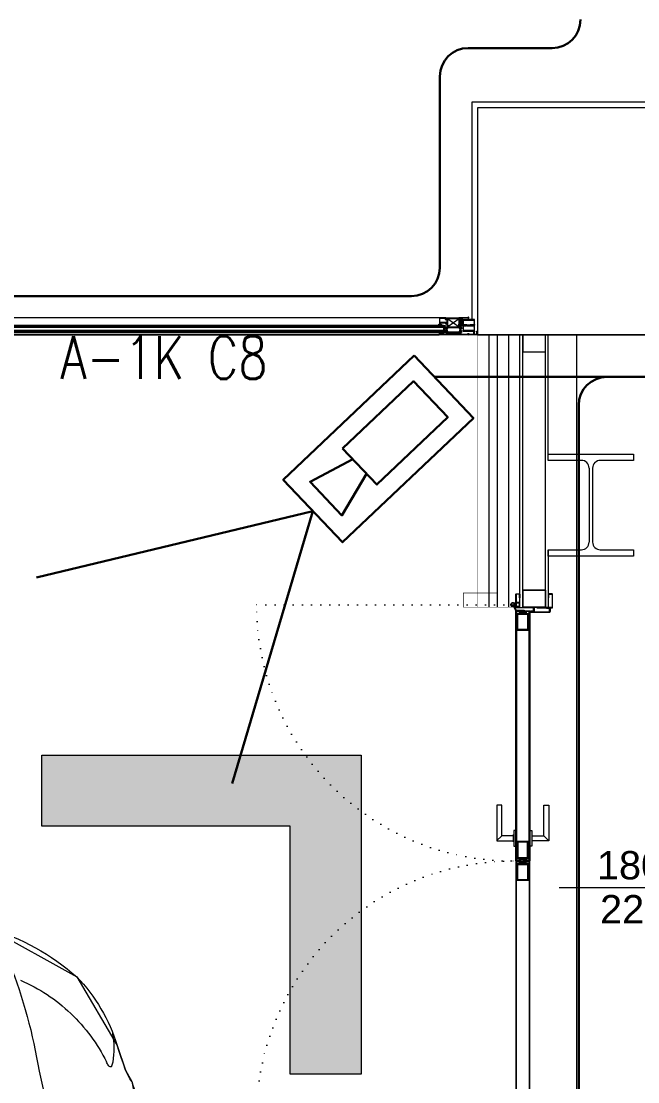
# Model space of a CAD drawing. Extents: x -2050 to 29725, y -1777 to 6820.
# Drawn here: x 21656.7 to 21874, y 2101.7 to 2475.5 of the extents above; entities that cross this region are included whole.
import ezdxf
from ezdxf.enums import TextEntityAlignment as Align
from ezdxf.xclip import XClip

# ---------------------------------------------------------------- set-up
doc = ezdxf.new("R2010")
doc.units = 0
doc.header["$LTSCALE"] = 25
doc.header["$MEASUREMENT"] = 0
doc.header["$XCLIPFRAME"] = 0
doc.linetypes.add('DOT2', pattern=[0.125, 0, -0.125])
doc.linetypes.add('HIDDEN', pattern=[0.375, 0.25, -0.125])
doc.layers.get('0').update_dxf_attribs({"color": 9, "lineweight": 9})
for name, color, linetype, lineweight in [('01', 9, 'Continuous', 9), ('04', 9, 'Continuous', 9), ('06B', 9, 'Continuous', 9), ('06C', 9, 'Continuous', 9), ('06D', 9, 'Continuous', 9), ('09', 9, 'Continuous', 9), ('10', 9, 'Continuous', 9), ('11', 9, 'Continuous', 9), ('14', 9, 'Continuous', 9), ('15', 9, 'Continuous', 9), ('20', 9, 'DOT2', 9), ('22', 8, 'Continuous', 9), ('33', 9, 'BATTING', 9), ('40B', 9, 'Continuous', 9), ('DATA TAVAN', 160, 'Continuous', 30), ('E-DAHİLİ KAMERA', 7, 'Continuous', 30), ('E-HARİCİ KAMERA', 7, 'Continuous', 30), ('E-YAZI', 7, 'Continuous', 30), ('INCE', 9, 'Continuous', 9)]:
    doc.layers.add(name, color=color, linetype=linetype, lineweight=lineweight)
doc.styles.add('Arial', font='arial.ttf', dxfattribs={"height": 2.5})
doc.styles.add('E-YAZI', font='txttw.shx')
doc.linetypes.add('BATTING', pattern='A,0.0001,-0.1,[134,ltypeshp.shx,S=0.1,R=0,X=-0.1,Y=0],-0.2,[134,ltypeshp.shx,S=0.1,R=180,X=0.1,Y=0],-0.1', length=0.4001)
pattern_1 = [(45, (-385.5235, -15.094166), (-0.0176776695, 0.0530330086), [0, -0.05])]

# ---------------------------------------------------------------- blocks, each defined once
blk = doc.blocks.new('p-floor mark_01')
h = blk.add_hatch(color=0)
h.dxf.hatch_style = 1
h.paths.add_polyline_path([(587.5, 500), (587.5, 587.5), (500, 587.5), (500, 612.5), (612.5, 612.5), (612.5, 500)])
at = {"color": 0}
blk.add_lwpolyline([(587.5, 500), (587.5, 587.5), (500, 587.5), (500, 612.5), (612.5, 612.5), (612.5, 500), (587.5, 500)], close=True, dxfattribs=at)
blk = doc.blocks.new('Group-321-1')
at = {"lineweight": 0}
blk.add_lwpolyline([(384782.4453, 69367.3332), (384782.7991, 69367.344), (384783.0363, 69367.4941), (384783.1021, 69367.5581), (384783.1403, 69367.5843), (384783.2058, 69367.6663)], dxfattribs=at)
for centre, radius, start, end in [((384777.1322, 69372.6032), 7.5187, 319.30457, 325.96916), ((384781.3493, 69368.793), 1.8423, 311.3278, 323.6363), ((384782.901, 69367.8424), 0.3521, 312.8289, 329.9815), ((384782.6682, 69368.0497), 0.6058, 266.1764, 306.5902), ((384782.7811, 69367.6377), 0.2809, 321.7491, 342.6581), ((384783.0862, 69367.4874), 0.0949, 118.2722, 126.8391), ((384795.1854, 69355.0563), 17.3868, 134.02483, 134.32996), ((384783.0473, 69367.5626), 0.0102, 71.2598, 124.0185), ((384783.0109, 69367.569), 0.0411, 338.6796, 359.2249), ((384783.048, 69367.5692), 0.00398, 351.8705, 50.8649), ((384783.2896, 69367.3257), 0.2986, 119.996, 129.0494), ((384782.5995, 69367.9217), 0.6112, 289.0571, 315.6122), ((384782.5977, 69368.1411), 0.8221, 259.3169, 284.18)]:
    blk.add_arc(centre, radius, start, end, dxfattribs=at)
blk = doc.blocks.new('p-audi_arac')
at = {"layer": '04', "xscale": 100, "yscale": 100, "zscale": 100, "rotation": 117.1763778173342}
blk.add_blockref('Group-321-1', (23745751.03, -31061967.79), dxfattribs=at)
blk = doc.blocks.new('p-audi_floor marks')
at = {"layer": '04'}
ref = blk.add_blockref('p-audi_arac', (2642.39, 392.79), dxfattribs=dict(at, xscale=-1, rotation=270))
XClip(ref).set_block_clipping_path([(442.9100702573, 108.1334019491), (425.8714363277, 108.1334019491), (407.224189628, 97.4785099758), (396.2257734519, 99.0232765292), (399.1457710822, 107.4703166514), (75.4453729086, 107.4703166514), (75.4453729086, 292.3853972147), (398.3798216949, 292.3853972147), (398.3798216949, 303.6964038125), (416.5061172131, 303.6964038125), (416.5061172131, 292.0856582628), (620.4144020041, 292.0856582628), (620.4144020041, 90.4969449982)])
at = {"layer": '06D', "color": 253}
blk.add_blockref('p-floor mark_01', (2400, 426.81), dxfattribs=at)
blk = doc.blocks.new('0_doorno')
blk.add_lwpolyline([(4.5, 0), (12.5, 0)])
blk.add_ellipse((-0.891, 0), major_axis=(-5.391, 0), ratio=0.666667)
at = {"style": 'Arial'}
blk.add_attdef('YUKSEKLIK', text='', height=2, dxfattribs=at).set_placement((5, 12.3), align=Align.TOP_LEFT)
blk.add_attdef('KAPINO', text='', height=2, dxfattribs=at).set_placement((0, 0), align=Align.MIDDLE)
blk.add_attdef('GENISLIK', text='', height=2, dxfattribs=at).set_placement((5, -3.789), align=Align.BOTTOM_LEFT)
blk = doc.blocks.new('KAPI KODLARI ÇATI KATI')
at = {"layer": '22'}
ref = blk.add_blockref('0_doorno', (21908.8, 2170), dxfattribs=dict(at, xscale=-5, yscale=5, zscale=5))
ref.add_attrib('KAPINO', 'K-DE-02', dxfattribs={"layer": '0', "height": 10, "style": 'Arial'}).set_placement((21914.12, 2170), align=Align.MIDDLE)
ref.add_attrib('GENISLIK', '180', dxfattribs={"layer": '0', "height": 10, "style": 'Arial'}).set_placement((21859.64, 2170), align=Align.BOTTOM_LEFT)
ref.add_attrib('YUKSEKLIK', '220', dxfattribs={"layer": '0', "height": 10, "style": 'Arial'}).set_placement((21860.75, 2167.5), align=Align.TOP_LEFT)
blk = doc.blocks.new('p-kolon_80x80')
blk.add_lwpolyline([(-40, -40), (40, -40), (40, 40), (-40, 40)], close=True)
blk = doc.blocks.new('p-civi')
at = {"layer": 'INCE', "linetype": 'HIDDEN'}
for p, q in [((0.06, 0.6), (0, 0.52)), ((13.11, 0.52), (0, 0.52)), ((0, 0.52), (0, -0.52)), ((0.06, 0.6), (12.97, 0.6)), ((0.06, 0.6), (0.06, -0.6)), ((12.97, 0.6), (13.11, 0.52)), ((13.11, -0.52), (0, -0.52)), ((0.06, -0.6), (0, -0.52)), ((12.97, -0.6), (0.06, -0.6)), ((12.97, -0.6), (13.11, -0.52))]:
    blk.add_line(p, q, dxfattribs=at)
at = {"layer": 'INCE'}
for p, q in [((0.06, -0.38), (0.19, 0.6)), ((0.23, -0.6), (0.39, 0.6)), ((0.43, -0.6), (0.59, 0.6)), ((0.64, -0.6), (0.8, 0.6)), ((0.84, -0.6), (1, 0.6)), ((1.04, -0.6), (1.2, 0.6)), ((1.24, -0.6), (1.4, 0.6)), ((1.44, -0.6), (1.6, 0.6)), ((1.64, -0.6), (1.8, 0.6)), ((1.85, -0.6), (2.01, 0.6)), ((2.05, -0.6), (2.21, 0.6)), ((2.25, -0.6), (2.41, 0.6)), ((2.45, -0.6), (2.61, 0.6)), ((2.65, -0.6), (2.81, 0.6)), ((2.88, -0.6), (3.04, 0.6)), ((3.08, -0.6), (3.24, 0.6)), ((3.29, -0.6), (3.45, 0.6)), ((3.49, -0.6), (3.65, 0.6)), ((3.69, -0.6), (3.85, 0.6)), ((3.89, -0.6), (4.05, 0.6)), ((4.09, -0.6), (4.25, 0.6)), ((4.3, -0.6), (4.46, 0.6)), ((4.5, -0.6), (4.66, 0.6)), ((4.7, -0.6), (4.86, 0.6)), ((4.93, -0.6), (5.09, 0.6)), ((5.13, -0.6), (5.29, 0.6)), ((5.3, -0.6), (5.46, 0.6)), ((5.51, -0.6), (5.67, 0.6)), ((5.71, -0.6), (5.87, 0.6)), ((5.91, -0.6), (6.07, 0.6)), ((6.11, -0.6), (6.27, 0.6)), ((6.31, -0.6), (6.47, 0.6)), ((6.51, -0.6), (6.68, 0.6)), ((6.72, -0.6), (6.88, 0.6)), ((6.92, -0.6), (7.08, 0.6)), ((7.12, -0.6), (7.28, 0.6)), ((7.32, -0.6), (7.48, 0.6)), ((7.52, -0.6), (7.68, 0.6)), ((7.76, -0.6), (7.92, 0.6)), ((7.96, -0.6), (8.12, 0.6)), ((8.16, -0.6), (8.32, 0.6)), ((8.39, -0.6), (8.55, 0.6)), ((8.59, -0.6), (8.75, 0.6)), ((8.79, -0.6), (8.95, 0.6)), ((8.99, -0.6), (9.15, 0.6)), ((9.19, -0.6), (9.35, 0.6)), ((9.39, -0.6), (9.55, 0.6)), ((9.59, -0.6), (9.75, 0.6)), ((9.79, -0.6), (9.95, 0.6)), ((9.99, -0.6), (10.15, 0.6)), ((10.2, -0.6), (10.36, 0.6)), ((10.4, -0.6), (10.56, 0.6)), ((10.6, -0.6), (10.76, 0.6)), ((10.8, -0.6), (10.96, 0.6)), ((11, -0.6), (11.16, 0.6)), ((11.2, -0.6), (11.36, 0.6)), ((11.4, -0.6), (11.56, 0.6)), ((11.63, -0.6), (11.79, 0.6)), ((11.83, -0.6), (11.99, 0.6)), ((12.01, -0.6), (12.17, 0.6)), ((12.21, -0.6), (12.37, 0.6)), ((12.41, -0.6), (12.57, 0.6)), ((12.61, -0.6), (12.77, 0.6)), ((12.81, -0.6), (12.97, 0.6)), ((12.97, 0.6), (13.11, 0.52)), ((13.11, 0.52), (12.97, 0.6)), ((13.11, 0.52), (13.21, 0.52)), ((13.62, 0.89), (13.21, 0.52)), ((13.21, -0.52), (13.21, 0.52)), ((13.62, 0.88), (13.62, -0.89)), ((13.62, 0.88), (13.62, 0.88)), ((13.7, 0.64), (13.7, -0.79)), ((13.11, -0.52), (13.21, -0.52)), ((13.62, -0.89), (13.21, -0.52)), ((13.62, -0.89), (13.68, -0.89))]:
    blk.add_line(p, q, dxfattribs=at)
blk = doc.blocks.new('*X91')
for p, q in [((1, 6.3), (1.3, 6.6)), ((3.8, 3.3), (1.2, 5.9)), ((1.6, 5.1), (2.3, 5.9)), ((2.2, 4), (3.3, 5)), ((2.9, 2.9), (4.9, 4.9)), ((3.7, 1.9), (3.8, 2)), ((5.3, 3.5), (3.9, 4.9)), ((4.8, 5.8), (4.1, 6.6)), ((4.2, 5.9), (4.8, 6.6)), ((5.3, 3.5), (6.7, 4.9)), ((5.7, 5.7), (6.5, 6.5)), ((8.4, 2.2), (5.7, 4.9)), ((6.8, 5.6), (5.9, 6.5)), ((7.8, 1), (6.5, 2.3)), ((6.7, 1.4), (10.4, 5.1)), ((6.8, 3.3), (8.4, 4.9)), ((7.2, 0.1), (7.8, 0.7)), ((7.3, 5.5), (8.2, 6.4)), ((9.5, 2.9), (7.5, 4.9)), ((8.8, 5.3), (7.7, 6.4)), ((8.8, 5.3), (9.6, 6)), ((11.4, 2.8), (9.1, 5.1)), ((10.1, 3), (12, 4.9)), ((14.1, 1.8), (11, 4.9)), ((11.8, 5.9), (11.1, 6.6)), ((11.3, 6), (11.9, 6.6)), ((11.5, 2.7), (13.7, 4.9)), ((12.4, 1.8), (13.8, 3.2)), ((13.6, 0.6), (12.6, 1.6)), ((12.8, 5.8), (13.6, 6.5)), ((14.2, 3.5), (12.8, 4.9)), ((12.8, 0.5), (14, 1.6)), ((13.8, 5.7), (12.9, 6.6)), ((14.1, 3.5), (16.5, 5.9)), ((14.4, 5.6), (15.3, 6.5)), ((15.8, 3.6), (14.5, 4.9)), ((16.7, 4.5), (14.7, 6.5)), ((16.1, 3.7), (16.6, 4.2))]:
    blk.add_line(p, q)
blk = doc.blocks.new('*X90')
for p, q in [((0.6, 14.7), (1.1, 15.2)), ((4.5, 11.4), (0.8, 15.2)), ((1.3, 0.4), (0.9, 0.9)), ((1, 13.3), (2.1, 14.5)), ((3.3, 10.8), (1, 13.1)), ((1, 1), (3.1, 3.1)), ((1.1, 8.1), (1.6, 8.6)), ((1.3, 11.9), (3.2, 13.8)), ((2, 1.5), (1.5, 2.1)), ((1.6, 10.4), (4.2, 13)), ((4.5, 7.9), (1.6, 10.8)), ((1.9, 8.9), (3.3, 10.4)), ((1.9, 7.2), (3.6, 8.9)), ((4.5, 6.1), (1.9, 8.7)), ((2.7, 2.6), (2, 3.3)), ((4, 4.8), (2.5, 6.4)), ((2.5, 4.3), (4.6, 6.3)), ((2.6, 6.1), (4.4, 8)), ((3.4, 3.6), (2.6, 4.5)), ((4.3, 11.4), (5.2, 12.2))]:
    blk.add_line(p, q)
blk = doc.blocks.new('p-dograma izo1')
at = {"layer": '10'}
for p, q in [((-69.9, -3.3), (-29.9, -3.3)), ((-29.9, -3.3), (-69.9, -32.1)), ((-69.9, -3.3), (-29.9, -32.1)), ((-69.9, -32.1), (-69.9, -3.3)), ((-29.9, -32.1), (-69.9, -32.1)), ((-24.9, -27), (-31.8, -27)), ((-29.9, -32.1), (-29.9, -3.3)), ((-26.9, -24.5), (-28.9, -24.5)), ((-26.9, -29.5), (-28.9, -29.5)), ((-26.9, -22.5), (-26.9, -31.5))]:
    blk.add_line(p, q, dxfattribs=at)
at = {"layer": '10', "linetype": 'ByBlock'}
blk.add_line((-28.9, -2.1), (-28.9, -30), dxfattribs=at)
at = {"layer": '10'}
blk.add_lwpolyline([(-72.9, -30), (-72.9, -33.1), (-77.9, -33.1), (-77.9, -36.6), (-77.6, -37.1), (-78.7, -38.2, 0.198912), (-78.8, -38.4), (-78.8, -38.9, 0.414214), (-78.6, -39.1), (-77.3, -39.1, 0.198912), (-77.1, -39), (-76.4, -38.3), (-76, -38.3, 0.198912), (-75.8, -38.2), (-75.4, -37.8), (-75.4, -37.6), (-76.4, -36.6), (-76.4, -35.6), (-76.4, -35.6, -1), (-76.4, -35.1), (-70.6, -35.1), (-72.1, -37.6), (-72.1, -37.8), (-71.9, -38.2, 0.267949), (-71.7, -38.3), (-71.2, -38.3), (-71, -38.2), (-67.9, -35.1), (-31.9, -35.1), (-28.7, -38.2), (-28.6, -38.3), (-28.1, -38.3, 0.267949), (-27.9, -38.2), (-27.7, -37.8), (-27.7, -37.6), (-29.1, -35.1), (-23.3, -35.1, -1), (-23.3, -35.6), (-23.4, -35.6), (-23.4, -36.6), (-24.4, -37.6), (-24.4, -37.8), (-23.9, -38.2, 0.198912), (-23.8, -38.3), (-23.4, -38.3), (-22.6, -39, 0.198912), (-22.5, -39.1), (-21.2, -39.1, 0.414214), (-21, -38.9), (-21, -38.4, 0.198912), (-21, -38.2), (-22.2, -37.1), (-21.9, -36.6), (-21.9, -33.1), (-26.9, -33.1), (-26.9, -22.1), (-21.9, -22.1), (-21.9, -18.8), (-23.9, -18.1), (-23.8, -18.1), (-23.9, -18.1), (-23.9, -20.1), (-26.9, -20.1), (-26.9, -2.1), (-23.9, -2.1), (-23.9, -4.1), (-21.9, -3.4), (-21.9, -0.1), (-77.9, -0.1), (-77.9, -3.4), (-75.9, -4.1), (-75.9, -2.1), (-72.9, -2.1), (-72.9, -20.1), (-75.9, -20.1), (-75.9, -18.1), (-77.9, -18.8), (-77.9, -22.1), (-72.9, -22.1), (-72.9, -24)], format="xyb", dxfattribs=at)
for points in [[(-70.9, -24.6), (-70.9, -2.1), (-53.4, -2.1), (-28.9, -2.1)], [(-28.9, -30), (-28.9, -33.1), (-70.9, -33.1), (-70.9, -29.5)]]:
    blk.add_lwpolyline(points, dxfattribs=at)
blk.add_lwpolyline([(-26.9, -16.9, -0.414214), (-26.4, -16.4), (-1.4, -16.4), (-1.4, -1.5), (-19.9, -1.5), (-19.9, -5.7), (-26.1, -5.7, -0.414214), (-26.6, -5.2), (-26.6, -4.7), (-24.6, -3.3), (-24.1, -4.2), (-21.4, -4.2), (-21.4, -1.6), (-21.9, -1.6), (-21.9, -0.1), (0.1, -0.1), (0.1, -24.6), (-1.4, -24.6), (-1.4, -18), (-24.1, -18), (-24.1, -19), (-26.9, -17.2)], format="xyb", close=True, dxfattribs=at)
blk = doc.blocks.new('p-izo kapı kenar profili')
at = {"layer": '06D'}
h = blk.add_hatch(dxfattribs=at)
h.set_pattern_fill('DOTS', color=256, scale=0.8, angle=45, style=0)
h.set_pattern_definition(pattern_1)
h.paths.add_polyline_path([(0.26, -4.83), (0.16, -5), (0.66, -5), (0.56, -4.83), (0.56, -4.25), (0.56, -3.67), (0.66, -3.5), (0.16, -3.5), (0.26, -3.67), (0.26, -4.25)])
h = blk.add_hatch(dxfattribs=at)
h.set_pattern_fill('DOTS', color=256, scale=0.8, angle=45, style=0)
h.set_pattern_definition(pattern_1)
h.paths.add_polyline_path([(5.03, -4.25), (5.03, -4.83), (4.93, -5), (5.43, -5), (5.33, -4.83), (5.33, -4.25), (5.33, -3.67), (5.43, -3.5), (4.93, -3.5), (5.03, -3.67)])
at = {"layer": '09'}
h = blk.add_hatch(dxfattribs=at)
h.set_pattern_fill('ANSI31', color=256, scale=0.75, style=0)
h.set_pattern_definition([(45, (-0.12092, -6), (-0.0662913, 0.0662913), [])])
h.paths.add_polyline_path([(7.79, -6), (7.79, -5.61), (7.78, -5.61), (7.77, -5.6), (7.77, -5.45), (7.55, -5.45, 0.414214), (7.49, -5.51), (7.49, -5.57), (7.64, -5.57), (7.64, -5.82), (6.64, -5.82), (6.64, -5.57), (6.79, -5.57), (6.79, -5.51, 0.414214), (6.73, -5.45), (6.49, -5.45), (6.49, -5.8), (5.29, -5.8), (5.29, -5.2), (5.59, -5.2), (5.59, -4.85), (5.56, -4.8), (5.67, -4.69, 0.198912), (5.68, -4.67), (5.68, -4.62, 0.414214), (5.66, -4.6), (5.53, -4.6, 0.198912), (5.51, -4.61), (5.44, -4.68), (5.4, -4.68, 0.198912), (5.38, -4.69), (5.34, -4.73), (5.34, -4.75), (5.44, -4.85), (5.44, -4.95), (5.44, -4.95, -1), (5.44, -5), (4.85, -5), (5, -4.75), (5, -4.73), (4.98, -4.69, 0.267949), (4.96, -4.68), (4.91, -4.68), (4.89, -4.69), (4.58, -5), (2.81, -5), (0.98, -5), (0.66, -4.69), (0.65, -4.68), (0.6, -4.68, 0.267949), (0.58, -4.69), (0.56, -4.72), (0.56, -4.76), (0.7, -5), (0.11, -5, -1), (0.11, -4.95), (0.12, -4.95), (0.12, -4.85), (0.22, -4.75), (0.22, -4.73), (0.17, -4.69, 0.198912), (0.16, -4.68), (0.12, -4.68), (0.04, -4.61, 0.198912), (0.03, -4.6), (-0.1, -4.6, 0.414214), (-0.12, -4.62), (-0.12, -4.67, 0.198912), (-0.12, -4.69), (0, -4.8), (-0.03, -4.85), (-0.03, -5.2), (0.29, -5.2), (0.29, -5.8), (0, -5.8), (0, -6), (2.42, -6), (2.81, -6)], flags=17)
h.paths.add_polyline_path([(7.79, -6), (7.79, -5.45), (7.55, -5.45, 0.414214), (7.49, -5.51), (7.49, -5.57), (7.64, -5.57), (7.64, -5.82), (6.64, -5.82), (6.64, -5.57), (6.79, -5.57), (6.79, -5.51, 0.414214), (6.73, -5.45), (6.49, -5.45), (6.49, -5.8), (5.29, -5.8), (5.29, -5.2), (5.59, -5.2), (5.59, -4.85), (5.56, -4.8), (5.67, -4.69, 0.198912), (5.68, -4.67), (5.68, -4.62, 0.414214), (5.66, -4.6), (5.53, -4.6, 0.198912), (5.51, -4.61), (5.44, -4.68), (5.4, -4.68, 0.198912), (5.38, -4.69), (5.34, -4.73), (5.34, -4.75), (5.44, -4.85), (5.44, -4.95), (5.44, -4.95, -1), (5.44, -5), (4.85, -5), (5, -4.75), (5, -4.73), (4.98, -4.69, 0.267949), (4.96, -4.68), (4.91, -4.68), (4.89, -4.69), (4.58, -5), (2.81, -5), (0.98, -5), (0.66, -4.69), (0.65, -4.68), (0.6, -4.68, 0.267949), (0.58, -4.69), (0.56, -4.73), (0.56, -4.75), (0.7, -5), (0.11, -5, -1), (0.11, -4.95), (0.12, -4.95), (0.12, -4.85), (0.22, -4.75), (0.22, -4.73), (0.17, -4.69, 0.198912), (0.16, -4.68), (0.12, -4.68), (0.04, -4.61, 0.198912), (0.03, -4.6), (-0.1, -4.6, 0.414214), (-0.12, -4.62), (-0.12, -4.67, 0.198912), (-0.12, -4.69), (0, -4.8), (-0.03, -4.85), (-0.03, -5.2), (0.29, -5.2), (0.29, -5.8), (0, -5.8), (0, -6), (2.42, -6), (2.81, -6)], flags=17)
at = {"layer": '06D'}
for p, q in [((0.16, -3.5), (0.26, -3.67)), ((0.66, -3.5), (0.16, -3.5)), ((0.26, -4.25), (0.26, -3.67)), ((0.66, -3.5), (0.56, -3.67)), ((0.56, -3.67), (0.56, -4.25)), ((4.93, -3.5), (5.03, -3.67)), ((5.43, -3.5), (4.93, -3.5)), ((5.03, -4.25), (5.03, -3.67)), ((5.43, -3.5), (5.33, -3.67)), ((5.33, -3.67), (5.33, -4.25)), ((0.16, -5), (0.26, -4.83)), ((0.66, -5), (0.16, -5)), ((0.26, -4.25), (0.26, -4.83)), ((0.56, -4.83), (0.56, -4.25)), ((0.66, -5), (0.56, -4.83)), ((4.93, -5), (5.03, -4.83)), ((5.43, -5), (4.93, -5)), ((5.03, -4.25), (5.03, -4.83)), ((5.33, -4.83), (5.33, -4.25)), ((5.43, -5), (5.33, -4.83)), ((6.63, -5.25), (6.61, -5.27)), ((6.61, -5.27), (6.61, -5.29)), ((6.61, -5.29), (6.62, -5.31)), ((6.62, -5.31), (6.64, -5.31)), ((7.01, -5.21), (6.63, -5.25)), ((6.64, -5.31), (7.1, -5.31)), ((6.79, -5.45), (6.64, -5.45)), ((6.79, -5.57), (6.74, -5.57)), ((6.74, -5.57), (6.84, -5.8)), ((6.79, -5.57), (6.79, -5.45)), ((6.84, -5.8), (6.86, -5.81)), ((6.86, -5.81), (6.87, -5.81)), ((6.87, -5.81), (6.89, -5.79)), ((7.05, -5.2), (7.01, -5.21)), ((7.1, -5.31), (7.12, -5.3)), ((7.12, -5.3), (7.13, -5.29)), ((7.13, -5.29), (7.15, -5.27)), ((7.15, -5.27), (7.16, -5.25)), ((7.16, -5.25), (7.17, -5.22)), ((7.17, -5.22), (7.19, -5.21)), ((7.19, -5.21), (7.22, -5.19)), ((7.27, -5.28), (7.26, -5.3)), ((7.26, -5.3), (7.27, -5.31)), ((7.3, -5.26), (7.27, -5.28)), ((7.27, -5.31), (7.83, -5.31)), ((7.7, -5.22), (7.3, -5.26)), ((7.41, -5.8), (7.39, -5.79)), ((7.43, -5.81), (7.41, -5.8)), ((7.45, -5.8), (7.43, -5.81)), ((7.52, -5.57), (7.45, -5.8)), ((7.47, -5.57), (7.47, -5.45)), ((7.47, -5.45), (7.77, -5.45)), ((7.47, -5.57), (7.52, -5.57)), ((7.74, -5.21), (7.7, -5.22)), ((7.77, -5.2), (7.74, -5.21)), ((7.77, -5.45), (7.77, -5.6)), ((7.77, -5.6), (7.78, -5.61)), ((7.78, -5.61), (7.8, -5.61)), ((7.8, -5.61), (7.82, -5.59)), ((7.82, -5.59), (8.08, -5.16)), ((7.83, -5.31), (8, -5.16))]:
    blk.add_line(p, q, dxfattribs=at)
blk.add_lwpolyline([(7.46, -2.33), (7.36, -2.31), (7.2, -2.35), (7.04, -2.43), (6.71, -2.65), (6.67, -2.69), (6.69, -2.71), (6.71, -2.71), (7.12, -2.52), (7.22, -2.51), (7.34, -2.54), (7.39, -2.59), (7.44, -2.62), (7.48, -2.67), (7.52, -2.7), (7.57, -2.72), (7.59, -2.7), (7.57, -2.67), (7.54, -2.64), (7.53, -2.61), (7.54, -2.59), (7.65, -2.61), (7.79, -2.63), (7.93, -2.67), (8.09, -2.7), (8.14, -2.72), (8.17, -2.72), (8.19, -2.7), (8.19, -2.67), (8.17, -2.63), (7.87, -2.23), (7.81, -2.23), (7.81, -2.45), (7.59, -2.45), (7.49, -2.36), (7.48, -2.35)], close=True, dxfattribs=at)
for centre, radius, start, end in [((6.64, -5.3), 0.15, 90, 270), ((7.14, -5.75), 0.253, 351.4886, 188.5114)]:
    blk.add_arc(centre, radius, start, end, dxfattribs=at)
at = {"layer": '09'}
for points in [[(0.5, -2.4), (0.7, -2.45)], [(0.7, -2.94), (0.5, -2.99)]]:
    blk.add_lwpolyline(points, dxfattribs=at)
at = {"layer": '10'}
for p, q in [((5.73, -5.14), (6.23, -2.74)), ((5.73, -2.74), (6.23, -5.14)), ((5.73, -5.14), (5.73, -2.74)), ((6.23, -2.74), (5.73, -2.74)), ((6.23, -5.14), (6.23, -2.74)), ((6.23, -5.14), (5.73, -5.14))]:
    blk.add_line(p, q, dxfattribs=at)
for points in [[(0.92, 0.12), (0.92, 0), (0.92, 0.12), (-2.2, 0.12), (-2.2, 0), (-0.2, 0), (-0.2, -2.38), (-0.08, -2.38), (-0.08, 0), (0.92, 0)], [(2.44, -5.2), (0.51, -5.2), (0.51, -5.8), (2.44, -5.8), (2.83, -5.8), (5.11, -5.8), (5.11, -5.2), (2.83, -5.2)]]:
    blk.add_lwpolyline(points, close=True, dxfattribs=at)
blk.add_lwpolyline([(-5.35, -4.67), (-5.59, -4.67), (-5.59, -6), (-0.2, -6), (2.44, -6), (2.83, -6), (7.81, -6), (7.81, -5.45), (7.57, -5.45, 0.414214), (7.51, -5.51), (7.51, -5.57), (7.66, -5.57), (7.66, -5.82), (6.66, -5.82), (6.66, -5.57), (6.81, -5.57), (6.81, -5.51, 0.414214), (6.75, -5.45), (6.51, -5.45), (6.51, -5.8), (5.31, -5.8), (5.31, -5.2), (5.61, -5.2), (5.61, -4.85), (5.58, -4.8), (5.69, -4.69, 0.198912), (5.7, -4.67), (5.7, -4.62, 0.414214), (5.68, -4.6), (5.55, -4.6, 0.198912), (5.53, -4.61), (5.46, -4.68), (5.42, -4.68, 0.198912), (5.4, -4.69), (5.36, -4.73), (5.36, -4.75), (5.46, -4.85), (5.46, -4.95), (5.47, -4.95, -1), (5.47, -5), (4.88, -5), (5.02, -4.75), (5.02, -4.73), (5, -4.69, 0.267949), (4.98, -4.68), (4.93, -4.68), (4.91, -4.69), (4.6, -5), (2.83, -5), (1, -5), (0.69, -4.69), (0.67, -4.68), (0.62, -4.68, 0.267949), (0.6, -4.69), (0.58, -4.73), (0.58, -4.75), (0.73, -5), (0.14, -5, -1), (0.14, -4.95), (0.14, -4.95), (0.14, -4.85), (0.24, -4.75), (0.24, -4.73), (0.2, -4.69, 0.198912), (0.18, -4.68), (0.14, -4.68), (0.07, -4.61, 0.198912), (0.05, -4.6), (-0.08, -4.6, 0.414214), (-0.1, -4.62), (-0.1, -4.67, 0.198912), (-0.09, -4.69), (0.02, -4.8), (-0.01, -4.85), (-0.01, -5.2), (0.31, -5.2), (0.31, -5.8), (-0.2, -5.8), (-4.29, -5.8), (-4.29, -4.67), (-4.53, -4.67, 0.414214), (-4.59, -4.73), (-4.59, -4.79), (-4.44, -4.79), (-4.44, -5.82), (-5.44, -5.82), (-5.44, -4.79), (-5.29, -4.79), (-5.29, -4.73)], format="xyb", close=True, dxfattribs=at)
at = {"layer": '06D', "extrusion": (0, 0, -1), "xscale": 0.1, "yscale": 0.1, "zscale": -0.1, "rotation": 90}
blk.add_blockref('*X90', (-6.67, -2.78), dxfattribs=at)
at = {"layer": '06D', "extrusion": (0, 0, -1), "xscale": 0.1, "yscale": 0.1, "zscale": -0.1}
blk.add_blockref('*X91', (-8.17, -5.8), dxfattribs=at)
at = {"layer": '09', "xscale": 0.1, "yscale": 0.1, "zscale": 0.1}
blk.add_blockref('p-dograma izo1', (7.79, 0.01), dxfattribs=at)
blk = doc.blocks.new('p-ısı yalıtımlı doğrama')
at = {"layer": '10'}
h = blk.add_hatch(dxfattribs=at)
h.set_pattern_fill('ANSI32', color=256, scale=1.5, angle=189, style=0)
h.set_pattern_definition([(126, (0.8328, 3.20004), (0.45507, 0.33063), []), (126, (0.5709, 3.2415), (0.45507, 0.33063), [])])
h.paths.add_polyline_path([(1.98, 2.05), (5.68, 2.05), (5.68, -1.65), (1.98, -1.65)], flags=16)
h.paths.add_polyline_path([(1.83, 2.2), (1.83, -1.8), (5.83, -1.8), (5.83, 2.2)])
at = {"layer": 'INCE'}
h = blk.add_hatch(dxfattribs=at)
h.set_pattern_fill('ANSI37', color=256, scale=0.64, angle=189, style=0)
h.set_pattern_definition([(54, (727.92843, -232.15538), (-0.0647213595, 0.04702282), []), (144, (727.92843, -232.15538), (-0.04702282, -0.0647213595), [])])
edge = h.paths.add_edge_path()
edge.add_line((3.83, 3.13), (3.83, 3.68))
edge.add_arc((4.08, 3.72), 0.246, 189.0242, 309.6487)
edge.add_line((4.23, 3.53), (4.23, 3.13))
edge.add_line((4.23, 3.13), (3.83, 3.13))
h = blk.add_hatch(dxfattribs=at)
h.set_pattern_fill('ANSI37', color=256, scale=0.64, angle=189, style=0)
h.set_pattern_definition([(306, (727.91843, 233.08852), (-0.0647213595, -0.04702282), []), (216, (727.91843, 233.08852), (-0.04702282, 0.0647213595), [])])
edge = h.paths.add_edge_path()
edge.add_line((3.83, -2.27), (3.83, -2.74))
edge.add_arc((4.12, -2.9), 0.325, 431.054, 511.2399, ccw=False)
edge.add_line((4.22, -2.59), (4.22, -2.27))
edge.add_line((4.22, -2.27), (3.83, -2.27))
at = {"layer": '10'}
for points in [[(1.83, 2.2), (1.83, 2.2, 4.557572), (1.83, 2.2), (1.83, -1.8, 6.895317), (1.83, -1.8), (1.83, -1.8), (5.83, -1.8), (5.83, 2.2), (1.83, 2.2)], [(1.98, 2.05), (5.68, 2.05), (5.68, -1.65), (1.98, -1.65), (1.98, 2.05, -4.556435), (1.98, 2.05)]]:
    blk.add_lwpolyline(points, format="xyb", close=True, dxfattribs=at)
at = {"layer": 'INCE'}
for points in [[(4.23, 3.53), (4.23, 3.13), (3.83, 3.13), (3.83, 3.68, 0.580989), (4.23, 3.53)], [(4.22, -2.59), (4.22, -2.27), (3.83, -2.27), (3.83, -2.74, -0.364889), (4.22, -2.59)]]:
    blk.add_lwpolyline(points, format="xyb", dxfattribs=at)
at = {"xscale": -1, "rotation": 180}
blk.add_blockref('p-izo kapı kenar profili', (6.42, -2.47), dxfattribs=at)
at = {"layer": '09', "xscale": 0.4, "yscale": 0.4, "zscale": 0.4}
blk.add_blockref('p-civi', (1.89, 0.2), dxfattribs=at)
blk = doc.blocks.new('*U114')
at = {"layer": '09'}
h = blk.add_hatch(dxfattribs=at)
h.set_pattern_fill('_USER', color=256, scale=0.2, style=0, pattern_type=0)
h.set_pattern_definition([(0, (191.7126, -0.4), (0, -0.2), [])])
h.paths.add_polyline_path([(0, -0.6), (191.71, -0.6), (191.71, 0), (0, 0)])
h = blk.add_hatch(dxfattribs=at)
h.set_pattern_fill('_USER', color=256, scale=0.2, style=0, pattern_type=0)
h.set_pattern_definition([(0, (191.7126, -2.1), (0, -0.2), [])])
h.paths.add_polyline_path([(0, -2.4), (191.71, -2.4), (191.71, -1.8), (0, -1.8)])
at = {"layer": '15'}
for points in [[(0, -0.6), (191.71, -0.6), (191.71, 0), (0, 0)], [(0, -2.4), (191.71, -2.4), (191.71, -1.8), (0, -1.8)]]:
    blk.add_lwpolyline(points, close=True, dxfattribs=at)
blk = doc.blocks.new('p-dog-teras-2')
at = {"layer": '06C'}
for points in [[(600.5, 6), (405.45, 6)], [(405.45, 0), (600.49, 0)]]:
    blk.add_lwpolyline(points, dxfattribs=at)
at = {"rotation": 180}
for name, p in [('p-ısı yalıtımlı doğrama', (614.84, 3.53)), ('*U114', (602.07, 0.86))]:
    blk.add_blockref(name, p, dxfattribs=at)
blk = doc.blocks.new('prf-scr2')
at = {"linetype": 'DOT2', "ltscale": 10}
blk.add_line((0, 0.19), (0, -1.06), dxfattribs=at)
for p, q in [((0.09, -0.24), (-0.09, -0.2)), ((-0.09, -0.24), (0.09, -0.28)), ((0.09, -0.32), (-0.09, -0.28)), ((-0.09, -0.32), (0.09, -0.36)), ((0.09, -0.4), (-0.09, -0.36)), ((-0.09, -0.4), (0.09, -0.44)), ((0.09, -0.48), (-0.09, -0.44)), ((-0.09, -0.48), (0.09, -0.52)), ((0.09, -0.56), (-0.09, -0.52)), ((-0.09, -0.56), (0.09, -0.6)), ((0.09, -0.64), (-0.09, -0.6)), ((-0.09, -0.64), (0.09, -0.68)), ((0.09, -0.72), (-0.09, -0.68)), ((-0.09, -0.72), (0.09, -0.76)), ((0.06, -0.84), (-0.08, -0.76)), ((-0.07, -0.8), (0.06, -0.84)), ((0.09, -0.17), (0, -0.15)), ((0, -0.18), (0.09, -0.2))]:
    blk.add_line(p, q)
blk.add_lwpolyline([(0.23, 0), (-0.23, 0), (-0.23, -0.01), (-0.12, -0.14), (0.12, -0.14), (0.23, -0.01), (0.23, 0)], close=True)
for points in [[(0.23, -0.01), (-0.23, -0.01)], [(-0.09, -0.14), (-0.09, -0.2), (-0.12, -0.22), (-0.12, -0.23), (-0.09, -0.24), (-0.09, -0.28), (-0.12, -0.3), (-0.12, -0.31), (-0.09, -0.32), (-0.09, -0.36), (-0.12, -0.38), (-0.12, -0.39), (-0.09, -0.4), (-0.09, -0.44), (-0.12, -0.46), (-0.12, -0.46), (-0.09, -0.48), (-0.09, -0.52), (-0.12, -0.54), (-0.12, -0.54), (-0.09, -0.56), (-0.09, -0.6), (-0.12, -0.62), (-0.12, -0.62), (-0.09, -0.64), (-0.09, -0.68), (-0.12, -0.69), (-0.12, -0.7), (-0.09, -0.72), (-0.09, -0.73), (-0.08, -0.76), (-0.1, -0.77), (-0.1, -0.78), (-0.07, -0.8), (-0.01, -0.94), (0, -0.95), (0.01, -0.94), (0.08, -0.76), (0.09, -0.76), (0.12, -0.74), (0.12, -0.73), (0.09, -0.72), (0.09, -0.68), (0.12, -0.66), (0.12, -0.66), (0.09, -0.64), (0.09, -0.6), (0.12, -0.58), (0.12, -0.58), (0.09, -0.56), (0.09, -0.52), (0.12, -0.5), (0.12, -0.5), (0.09, -0.48), (0.09, -0.44), (0.12, -0.43), (0.12, -0.42), (0.09, -0.4), (0.09, -0.36), (0.12, -0.35), (0.12, -0.34), (0.09, -0.32), (0.09, -0.28), (0.12, -0.27), (0.12, -0.26), (0.09, -0.24), (0.09, -0.2), (0.12, -0.19), (0.12, -0.18), (0.09, -0.17), (0.09, -0.14)]]:
    blk.add_lwpolyline(points)
blk = doc.blocks.new('gr-p-barel kilitli kapı kolu')
at = {"flags": 128}
for points in [[(-0.9, 0.8), (-0.9, 4.9), (-11.7, 4.9), (-11.7, 6.7), (0.9, 6.7), (0.9, 0.8)], [(-0.8, 5), (0.8, 6.6)]]:
    blk.add_lwpolyline(points, dxfattribs=at)
blk.add_lwpolyline([(-2.75, 0), (-2.75, 0.7), (2.75, 0.7), (2.75, 0)])
blk.add_lwpolyline([(-1.3, 0.7), (1.3, 0.7), (1.3, 0.8), (-1.3, 0.8)], close=True)
blk = doc.blocks.new('k-audi-teras')
at = {"layer": '10'}
for points in [[(-12.4, 4.6, 0.414214), (-12.5, 4.5), (-12.5, 0.1, 0.414214), (-12.4, 0), (-7.1, 0), (-7.1, -0.2), (-12.4, -0.2, -0.414214), (-12.7, 0.1), (-12.7, 4.5, -0.414214), (-12.4, 4.8), (-11.5, 4.8, -0.414214), (-11.2, 4.5), (-11.2, 3.4), (-11.4, 3.4), (-11.4, 4.5, 0.414214), (-11.5, 4.6)], [(-11.5, -0.2, 0.414214), (-11.8, -0.5), (-11.8, -1.5, 0.414214), (-11.5, -1.8), (-5.1, -1.8, 0.414214), (-4.8, -1.5, 0.414214), (-5.1, -1.2), (-6, -1.2), (-6, -0.2), (0, -0.2, 0.414214), (0.3, 0.1), (0.3, 4.5, 0.414214), (0, 4.8), (-0.9, 4.8, 0.414214), (-1.2, 4.5), (-1.2, 3.4), (-1, 3.4), (-1, 4.5, -0.414214), (-0.9, 4.6), (0, 4.6, -0.414214), (0.1, 4.5), (0.1, 0.1, -0.414214), (0, 0), (-6.2, 0), (-6.2, -1.4), (-5.1, -1.4, -0.414214), (-5, -1.5, -0.414214), (-5.1, -1.6), (-11.5, -1.6, -0.414214), (-11.6, -1.5), (-11.6, -0.5, -0.414214), (-11.5, -0.4), (-10.6, -0.4), (-10.6, -0.2)], [(0.81, 0.38), (0.17, -1), (-2.7, -1), (-2.7, -1.2), (0.3, -1.2), (0.98, 0.27, 14.796002)], [(-12.4, -183.4, -0.414214), (-12.5, -183.3), (-12.5, -178.9, -0.414214), (-12.4, -178.8), (-7.1, -178.8), (-7.1, -178.6), (-12.4, -178.6, 0.414214), (-12.7, -178.9), (-12.7, -183.3, 0.414214), (-12.4, -183.6), (-11.5, -183.6, 0.414214), (-11.2, -183.3), (-11.2, -182.2), (-11.4, -182.2), (-11.4, -183.3, -0.414214), (-11.5, -183.4)], [(-11.5, -178.6, -0.414214), (-11.8, -178.3), (-11.8, -177.3, -0.414214), (-11.5, -177), (-5.1, -177, -0.414214), (-4.8, -177.3, -0.414214), (-5.1, -177.6), (-6, -177.6), (-6, -178.6), (0, -178.6, -0.414214), (0.3, -178.9), (0.3, -183.3, -0.414214), (0, -183.6), (-0.9, -183.6, -0.414214), (-1.2, -183.3), (-1.2, -182.2), (-1, -182.2), (-1, -183.3, 0.414214), (-0.9, -183.4), (0, -183.4, 0.414214), (0.1, -183.3), (0.1, -178.9, 0.414214), (0, -178.8), (-6.2, -178.8), (-6.2, -177.4), (-5.1, -177.4, 0.414214), (-5, -177.3, 0.414214), (-5.1, -177.2), (-11.5, -177.2, 0.414214), (-11.6, -177.3), (-11.6, -178.3, 0.414214), (-11.5, -178.4), (-10.6, -178.4), (-10.6, -178.6)], [(0.81, -179.18), (0.17, -177.8), (-2.7, -177.8), (-2.7, -177.6), (0.3, -177.6), (0.98, -179.07, -14.796002)]]:
    blk.add_lwpolyline(points, format="xyb", close=True, dxfattribs=at)
for points in [[(-1.35, -88.8), (-3.35, -88.8), (-3.35, -89.1), (-4.39, -89.1), (-4.39, -1.5), (-3.35, -1.5), (-3.35, -1.8), (-1.35, -1.8), (-1.35, -1.5), (-3.05, -1.5), (-3.05, -1.2), (-4.69, -1.2), (-4.69, -89.4), (-3.05, -89.4), (-3.05, -89.1), (-1.35, -89.1)], [(-3.35, -88.8), (-1.35, -88.8), (-1.35, -89.4), (0.3, -89.4), (0.3, -1.2), (-1.35, -1.2), (-1.35, -1.8), (-3.35, -1.8), (-3.35, -2.1), (-1.05, -2.1), (-1.05, -1.5), (0, -1.5), (0, -89.1), (-1.05, -89.1), (-1.05, -88.5), (-3.35, -88.5), (-3.35, -88.8)], [(-1.35, -90), (-3.35, -90), (-3.35, -89.7), (-4.39, -89.7), (-4.39, -177.3), (-3.35, -177.3), (-3.35, -177), (-1.35, -177), (-1.35, -177.3), (-3.05, -177.3), (-3.05, -177.6), (-4.69, -177.6), (-4.69, -89.4), (-3.05, -89.4), (-3.05, -89.7), (-1.35, -89.7)], [(-3.35, -90), (-1.35, -90), (-1.35, -89.4), (0.3, -89.4), (0.3, -177.6), (-1.35, -177.6), (-1.35, -177), (-3.35, -177), (-3.35, -176.7), (-1.05, -176.7), (-1.05, -177.3), (0, -177.3), (0, -89.7), (-1.05, -89.7), (-1.05, -90.3), (-3.35, -90.3), (-3.35, -90)]]:
    blk.add_lwpolyline(points, dxfattribs=at)
for points in [[(-4.2, -2.1), (-4.2, -8.1), (-0.2, -8.1), (-0.2, -2.1)], [(-3.9, -2.4), (-3.9, -7.8), (-0.5, -7.8), (-0.5, -2.4)], [(-4.2, -88.5), (-4.2, -82.5), (-0.2, -82.5), (-0.2, -88.5)], [(-3.9, -88.2), (-3.9, -82.8), (-0.5, -82.8), (-0.5, -88.2)], [(-4.2, -90.3), (-4.2, -96.3), (-0.2, -96.3), (-0.2, -90.3)], [(-3.9, -90.6), (-3.9, -96), (-0.5, -96), (-0.5, -90.6)], [(-4.2, -176.7), (-4.2, -170.7), (-0.2, -170.7), (-0.2, -176.7)], [(-3.9, -176.4), (-3.9, -171), (-0.5, -171), (-0.5, -176.4)]]:
    blk.add_lwpolyline(points, close=True, dxfattribs=at)
for centre in [(1.3, 0.95), (1.3, -179.75)]:
    blk.add_circle(centre, 0.55, dxfattribs=at)
at = {"layer": '20', "linetype": 'HIDDEN'}
for points in [[(0.1, 0.2), (-1.2, 0.2), (-1.2, 1.7), (0.1, 1.7)], [(0.79, 0.4), (-1, 0.4), (-1, 1.5), (0.79, 1.5)], [(0.1, -179), (-1.2, -179), (-1.2, -180.5), (0.1, -180.5)], [(0.79, -179.2), (-1, -179.2), (-1, -180.3), (0.79, -180.3)]]:
    blk.add_lwpolyline(points, dxfattribs=at)
at = {"layer": '20'}
for points in [[(1.3, 0.95), (91.66, 0.95)], [(1.3, -179.75), (91.66, -179.75)]]:
    blk.add_lwpolyline(points, dxfattribs=at)
for centre, start, end in [((1.29, 0.95), 268.3229, 359.9985), ((1.29, -179.75), 0.0015, 91.6771)]:
    blk.add_arc(centre, 90.36, start, end, dxfattribs=at)
at = {"layer": '06B', "xscale": -1, "rotation": 90}
blk.add_blockref('gr-p-barel kilitli kapı kolu', (-4.71, -81.4), dxfattribs=at)
at = {"layer": '06B', "rotation": 270}
blk.add_blockref('gr-p-barel kilitli kapı kolu', (0.31, -81.4), dxfattribs=at)
at = {"layer": '10'}
for p in [(-2.2, -1.5), (-2.42, -89.7)]:
    blk.add_blockref('prf-scr2', p, dxfattribs=at)
at = {"layer": '10', "xscale": -1, "rotation": 180}
for p in [(-2.42, -89.1), (-2.2, -177.3)]:
    blk.add_blockref('prf-scr2', p, dxfattribs=at)
blk = doc.blocks.new('prf-36')
for p, q in [((-15, 18), (15, 18)), ((-15, 15.75), (-15, 18)), ((-3.325, 15.75), (-15, 15.75)), ((15, 15.75), (3.325, 15.75)), ((15, 18), (15, 15.75)), ((-0.625, 13.05), (-0.625, -13.05)), ((0.625, 13.05), (0.625, -13.05)), ((-15, -15.75), (-3.325, -15.75)), ((-15, -18), (-15, -15.75)), ((15, -18), (-15, -18)), ((3.325, -15.75), (15, -15.75)), ((15, -15.75), (15, -18))]:
    blk.add_line(p, q)
for centre, start, end in [((-3.325, 13.05), 0, 90), ((3.325, 13.05), 90, 180), ((-3.325, -13.05), 270, 0), ((3.325, -13.05), 180, 270)]:
    blk.add_arc(centre, 2.7, start, end)
blk = doc.blocks.new('ÇATI KATI PLANI')
at = {"layer": '06D'}
blk.add_lwpolyline([(21821.5, 2365), (21821.5, 2268.98)], dxfattribs=at)
at = {"layer": '10'}
for points, const_width in [([(21817.5, 2365), (21817.5, 2268.98)], 0.1), ([(21842.5, 2272.3), (21842.5, 2268.98), (21812.5, 2268.98), (21812.5, 2273.98), (21824.5, 2273.98), (21824.5, 2278.98)], 0.2)]:
    blk.add_lwpolyline(points, dxfattribs=dict(at, const_width=const_width))
for points in [[(21841.5, 2365), (21833.5, 2365), (21833.5, 2359), (21841.5, 2359)], [(21841.5, 2274.98), (21833.5, 2274.98), (21833.5, 2268.98), (21841.5, 2268.98)], [(21833.5, 2274.98), (21841.5, 2274.98), (21841.5, 2268.98), (21833.5, 2268.98)]]:
    blk.add_lwpolyline(points, close=True, dxfattribs=at)
at = {"layer": '11'}
for points in [[(21832.5, 2268.98), (21832.5, 2365)], [(21833.5, 2268.98), (21833.5, 2365)], [(21841.5, 2268.98), (21841.5, 2365)], [(21842.5, 2322.97), (21842.5, 2365)], [(21842.5, 2288.98), (21842.5, 2268.98)]]:
    blk.add_lwpolyline(points, dxfattribs=at)
at = {"layer": '14'}
blk.add_lwpolyline([(22005.5, 2677), (22005.5, 2382), (21899.5, 2382), (21899.5, 2447), (21839.5, 2447), (21839.5, 2447), (21815.5, 2447), (21815.5, 2370)], dxfattribs=at)
at = {"layer": '33', "linetype": 'Continuous', "ltscale": 0.4}
blk.add_lwpolyline([(21824.5, 2365), (21824.5, 2268.98)], dxfattribs=at)
at = {"layer": '33', "ltscale": 0.4}
for points in [[(21828.5, 2365), (21828.5, 2268.98)], [(21832.5, 2361), (21832.5, 2361)]]:
    blk.add_lwpolyline(points, dxfattribs=at)
at = {"layer": '40B'}
for points in [[(19790, 2617.5), (20097.5, 2617.5), (20105, 2617.5), (20105, 2825), (21877.5, 2825), (21877.5, 2365), (19797.5, 2365), (19790, 2365), (19790, 2617.5)], [(19790, 2365), (19790, 1840), (20467.48, 1840), (20467.5, 325), (21852.5, 325), (21852.5, 2365)], [(21852.5, 2365), (22617.5, 2365), (22617.5, 325), (21852.5, 325)]]:
    blk.add_lwpolyline(points, close=True, dxfattribs=at)
blk.add_blockref('p-dog-teras-2', (21203.49, 2365))
at = {"xscale": -1}
blk.add_blockref('k-audi-teras', (21831.3, 2268.9), dxfattribs=at)
at = {"layer": '01'}
blk.add_blockref('p-kolon_80x80', (21857.5, 2405), dxfattribs=at)
at = {"layer": '10'}
blk.add_blockref('prf-36', (21857.5, 2304.97), dxfattribs=at)
blk = doc.blocks.new('100_HARİCİ KAMERA')
at = {"layer": 'E-DAHİLİ KAMERA', "color": 4}
for q in [(18.805, 6.264), (18.805, -6.264)]:
    blk.add_line((7.955, 0), q, dxfattribs=at)
at = {"layer": 'E-HARİCİ KAMERA', "color": 4}
for points in [[(0, -1.897), (7.955, -1.897), (7.955, 1.897), (0, 1.897)], [(5.106, -1.097), (5.106, 1.097), (0.8, 1.097), (0.8, -1.097)]]:
    blk.add_lwpolyline(points, close=True, dxfattribs=at)
blk.add_lwpolyline([(5.106, 0.439), (7.155, 1.024), (7.155, -1.024), (5.106, -0.439)], dxfattribs=at)

msp = doc.modelspace()

# ---------------------------------------------------------------- linework, layer by layer
at = {"layer": 'DATA TAVAN'}
for p, q in [((21814.26, 2466.1), (21843.85, 2466.1)), ((21804.26, 2388.66), (21804.26, 2456.1)), ((21222.94, 2378.66), (21794.26, 2378.66)), ((21863.2, 2350.18), (21802.36, 2350.15)), ((22479.17, 2350.38), (21863.2, 2350.18)), ((21853.2, 2340.18), (21853.2, 1734.95))]:
    msp.add_line(p, q, dxfattribs=at)
for centre, start, end in [((21843.85, 2476.1), 270, 0), ((21814.26, 2456.1), 90, 180), ((21794.26, 2388.66), 270, 0), ((21863.2, 2340.18), 90.0181, 180)]:
    msp.add_arc(centre, 10, start, end, dxfattribs=at)

# ---------------------------------------------------------------- block references
msp.add_blockref('ÇATI KATI PLANI', (0, 0))
at = {"layer": '04', "color": 252}
msp.add_blockref('p-audi_floor marks', (18764, 1177.5), dxfattribs=at)
at = {"layer": '22'}
msp.add_blockref('KAPI KODLARI ÇATI KATI', (0, 0), dxfattribs=at)
at = {"layer": 'E-HARİCİ KAMERA', "xscale": 8.000000000000002, "yscale": 8.000000000000002, "zscale": 8.000000000000002, "rotation": 223.4943110894274}
msp.add_blockref('100_HARİCİ KAMERA', (21805.65, 2346.67), dxfattribs=at)

# ---------------------------------------------------------------- texts
at = {"layer": 'E-YAZI', "color": 6, "style": 'E-YAZI', "width": 0.8}
msp.add_text('A-1K C8', height=15, dxfattribs=at).set_placement((21670.47, 2349.47))

doc.saveas('drawing.dxf')
